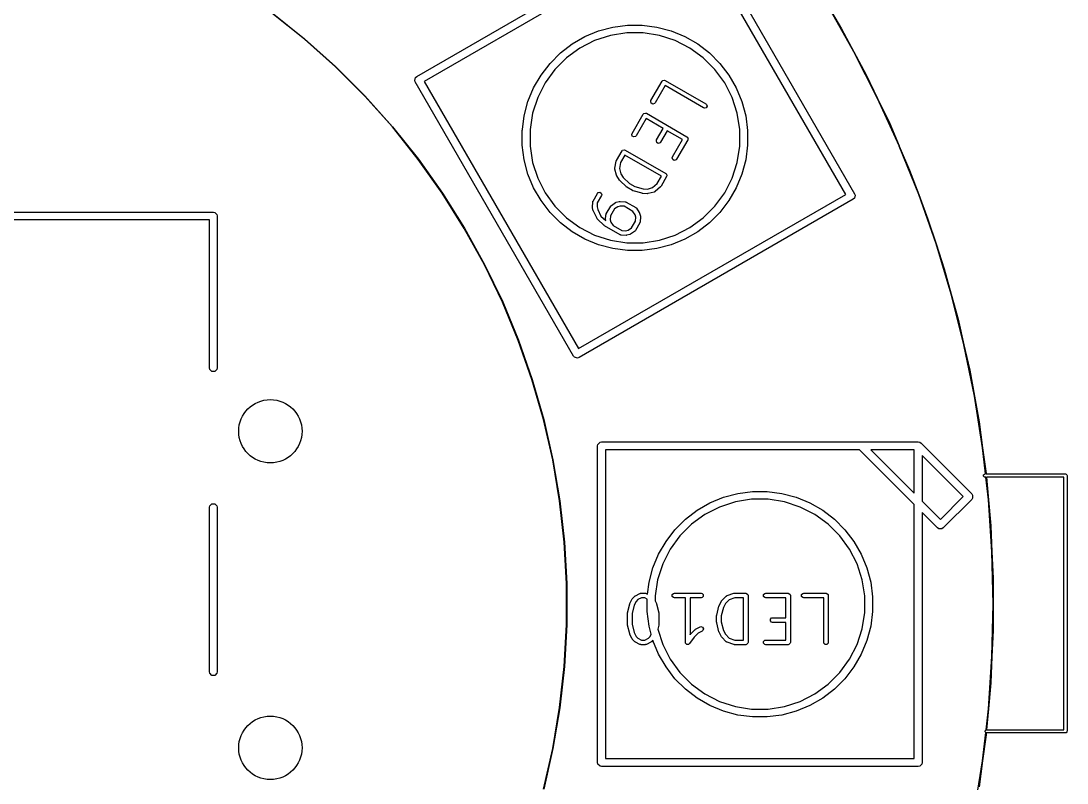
# Model space of a CAD drawing. Header units: inches. Extents: x 4.13 to 6.29, y -4.64 to -3.05.
# Drawn here: x 5.219 to 5.869, y -3.959 to -3.485 of the extents above; entities that cross this region are included whole.
import ezdxf

# ---------------------------------------------------------------- set-up
doc = ezdxf.new("R2010")
doc.units = ezdxf.units.IN
doc.header["$MEASUREMENT"] = 0
doc.layers.add('F.Silkscreen', color=41, linetype='CONTINUOUS', true_color=0xf2eda1)

msp = doc.modelspace()

# ---------------------------------------------------------------- linework, layer by layer
at = {"layer": 'F.Silkscreen', "linetype": 'CONTINUOUS'}
for p, q in [((5.46501, -3.51953), (5.60481, -3.43882)), ((5.60641, -3.44366), (5.46968, -3.52261)), ((5.73175, -3.59283), (5.65281, -3.4561)), ((5.65964, -3.45793), (5.73733, -3.59249)), ((5.37514, -3.48003), (5.39532, -3.49612)), ((5.73685, -3.50416), (5.7208, -3.47587)), ((5.7208, -3.47587), (5.72915, -3.48983)), ((5.3952, -3.49626), (5.37503, -3.48017)), ((5.56965, -3.49472), (5.57814, -3.49121)), ((5.57814, -3.49121), (5.58701, -3.48883)), ((5.59558, -3.49248), (5.58544, -3.49409)), ((5.58701, -3.48883), (5.59612, -3.48763)), ((5.60585, -3.49248), (5.59558, -3.49248)), ((5.59612, -3.48763), (5.60531, -3.48763)), ((5.60531, -3.48763), (5.61442, -3.48883)), ((5.61599, -3.49409), (5.60585, -3.49248)), ((5.61442, -3.48883), (5.62329, -3.49121)), ((5.62329, -3.49121), (5.63178, -3.49472)), ((5.72915, -3.48983), (5.73685, -3.50416)), ((5.41444, -3.51345), (5.3952, -3.49626)), ((5.39532, -3.49612), (5.41457, -3.51332)), ((5.55441, -3.50491), (5.56169, -3.49932)), ((5.56169, -3.49932), (5.56965, -3.49472)), ((5.57567, -3.49726), (5.56652, -3.50192)), ((5.58544, -3.49409), (5.57567, -3.49726)), ((5.62576, -3.49726), (5.61599, -3.49409)), ((5.63491, -3.50192), (5.62576, -3.49726)), ((5.63178, -3.49472), (5.63974, -3.49932)), ((5.63974, -3.49932), (5.64702, -3.50491)), ((5.54791, -3.51141), (5.55441, -3.50491)), ((5.56652, -3.50192), (5.55822, -3.50796)), ((5.64321, -3.50796), (5.63491, -3.50192)), ((5.64702, -3.50491), (5.65352, -3.51141)), ((5.73686, -3.50417), (5.73685, -3.50416)), ((5.73685, -3.50416), (5.73686, -3.50416)), ((5.73686, -3.50416), (5.73686, -3.50417)), ((5.75163, -3.53315), (5.73686, -3.50417)), ((5.73686, -3.50417), (5.74457, -3.51849)), ((5.54232, -3.5187), (5.54791, -3.51141)), ((5.55822, -3.50796), (5.55096, -3.51522)), ((5.65047, -3.51522), (5.64321, -3.50796)), ((5.65352, -3.51141), (5.65911, -3.5187)), ((5.43269, -3.5317), (5.41444, -3.51345)), ((5.41457, -3.51332), (5.43282, -3.53157)), ((5.53772, -3.52665), (5.54232, -3.5187)), ((5.55096, -3.51522), (5.54492, -3.52353)), ((5.65651, -3.52353), (5.65047, -3.51522)), ((5.65911, -3.5187), (5.66371, -3.52665)), ((5.74457, -3.51849), (5.75163, -3.53315)), ((5.46379, -3.52202), (5.46428, -3.52017)), ((5.4641, -3.52294), (5.46379, -3.52202)), ((5.56252, -3.69342), (5.4641, -3.52294)), ((5.46428, -3.52017), (5.46501, -3.51953)), ((5.46968, -3.52261), (5.5656, -3.68875)), ((5.54492, -3.52353), (5.54026, -3.53268)), ((5.6107, -3.53457), (5.61763, -3.52256)), ((5.61941, -3.52525), (5.61319, -3.53601)), ((5.61763, -3.52256), (5.618, -3.52214)), ((5.618, -3.52214), (5.61907, -3.52185)), ((5.61907, -3.52185), (5.6196, -3.52203)), ((5.64338, -3.53909), (5.61941, -3.52525)), ((5.6196, -3.52203), (5.64482, -3.53659)), ((5.66117, -3.53268), (5.65651, -3.52353)), ((5.44988, -3.55094), (5.43269, -3.5317)), ((5.43282, -3.53157), (5.45002, -3.55082)), ((5.53421, -3.53514), (5.53772, -3.52665)), ((5.66371, -3.52665), (5.66722, -3.53514)), ((5.53183, -3.54401), (5.53421, -3.53514)), ((5.54026, -3.53268), (5.53709, -3.54244)), ((5.61052, -3.5351), (5.6107, -3.53457)), ((5.6108, -3.53617), (5.61052, -3.5351)), ((5.61176, -3.53672), (5.6108, -3.53617)), ((5.61282, -3.53643), (5.61176, -3.53672)), ((5.61319, -3.53601), (5.61282, -3.53643)), ((5.64482, -3.53659), (5.64524, -3.53696)), ((5.64553, -3.53803), (5.64498, -3.53898)), ((5.64524, -3.53696), (5.64553, -3.53803)), ((5.66434, -3.54244), (5.66117, -3.53268)), ((5.66722, -3.53514), (5.6696, -3.54401)), ((5.76508, -3.56277), (5.75163, -3.53315)), ((5.75163, -3.53315), (5.75869, -3.54781)), ((5.75163, -3.53315), (5.75163, -3.53315)), ((5.75163, -3.53315), (5.75163, -3.53315)), ((5.75163, -3.53315), (5.75163, -3.53315)), ((5.5307, -3.55258), (5.53183, -3.54401)), ((5.53709, -3.54244), (5.53548, -3.55258)), ((5.59891, -3.55499), (5.60585, -3.54298)), ((5.60585, -3.54298), (5.60622, -3.54255)), ((5.60622, -3.54255), (5.60728, -3.54227)), ((5.60622, -3.54255), (5.60622, -3.54255)), ((5.60728, -3.54227), (5.60781, -3.54245)), ((5.60781, -3.54245), (5.63303, -3.55701)), ((5.64391, -3.53927), (5.64338, -3.53909)), ((5.64498, -3.53898), (5.64391, -3.53927)), ((5.66595, -3.55258), (5.66434, -3.54244)), ((5.6696, -3.54401), (5.6708, -3.55312)), ((5.46597, -3.57111), (5.44988, -3.55094)), ((5.45002, -3.55082), (5.46611, -3.571)), ((5.60762, -3.54566), (5.60141, -3.55643)), ((5.61834, -3.55185), (5.60762, -3.54566)), ((5.75869, -3.54781), (5.76508, -3.56277)), ((5.53063, -3.55312), (5.5307, -3.55258)), ((5.53063, -3.56231), (5.53063, -3.55312)), ((5.53548, -3.55258), (5.53548, -3.56285)), ((5.59873, -3.55552), (5.59891, -3.55499)), ((5.59902, -3.55658), (5.59873, -3.55552)), ((5.59997, -3.55713), (5.59902, -3.55658)), ((5.60104, -3.55685), (5.59997, -3.55713)), ((5.60141, -3.55643), (5.60104, -3.55685)), ((5.6142, -3.55901), (5.61834, -3.55185)), ((5.62083, -3.55329), (5.6167, -3.56045)), ((5.63035, -3.55878), (5.62083, -3.55329)), ((5.63303, -3.55701), (5.63346, -3.55738)), ((5.63346, -3.55738), (5.63374, -3.55844)), ((5.66595, -3.56285), (5.66595, -3.55258)), ((5.6708, -3.55312), (5.6708, -3.56231)), ((5.53183, -3.57142), (5.53063, -3.56231)), ((5.53548, -3.56285), (5.53709, -3.57299)), ((5.61402, -3.55954), (5.6142, -3.55901)), ((5.61431, -3.56061), (5.61402, -3.55954)), ((5.61526, -3.56116), (5.61431, -3.56061)), ((5.61633, -3.56087), (5.61526, -3.56116)), ((5.6167, -3.56045), (5.61633, -3.56087)), ((5.62413, -3.56955), (5.63035, -3.55878)), ((5.63356, -3.55898), (5.62663, -3.57099)), ((5.63374, -3.55844), (5.63356, -3.55898)), ((5.66434, -3.57299), (5.66595, -3.56285)), ((5.6708, -3.56231), (5.6696, -3.57142)), ((5.76508, -3.56277), (5.76508, -3.56278)), ((5.76508, -3.56278), (5.76508, -3.56277)), ((5.76508, -3.56277), (5.76508, -3.56277)), ((5.77719, -3.59297), (5.76508, -3.56278)), ((5.76508, -3.56278), (5.77148, -3.57774)), ((5.4809, -3.59215), (5.46597, -3.57111)), ((5.46611, -3.571), (5.48105, -3.59205)), ((5.58921, -3.5718), (5.59267, -3.56579)), ((5.59445, -3.56848), (5.59182, -3.57304)), ((5.59267, -3.56579), (5.59304, -3.56537)), ((5.59304, -3.56537), (5.59411, -3.56509)), ((5.59411, -3.56509), (5.59464, -3.56527)), ((5.61717, -3.5816), (5.59445, -3.56848)), ((5.59464, -3.56527), (5.61986, -3.57983)), ((5.62395, -3.57008), (5.62413, -3.56955)), ((5.62424, -3.57114), (5.62395, -3.57008)), ((5.62663, -3.57099), (5.62626, -3.57141)), ((5.53421, -3.58029), (5.53183, -3.57142)), ((5.53709, -3.57299), (5.54026, -3.58276)), ((5.58815, -3.57663), (5.58816, -3.5766)), ((5.58816, -3.57686), (5.58815, -3.57663)), ((5.58816, -3.57653), (5.58904, -3.57223)), ((5.58816, -3.5766), (5.58816, -3.57653)), ((5.58816, -3.57709), (5.58816, -3.57686)), ((5.58818, -3.57711), (5.58816, -3.57709)), ((5.58818, -3.57719), (5.58818, -3.57711)), ((5.5892, -3.58098), (5.58818, -3.57719)), ((5.58904, -3.57223), (5.58913, -3.57202)), ((5.58913, -3.57202), (5.58921, -3.5718)), ((5.59182, -3.57304), (5.59105, -3.57677)), ((5.59105, -3.57677), (5.59192, -3.58)), ((5.62519, -3.57169), (5.62424, -3.57114)), ((5.62626, -3.57141), (5.62519, -3.57169)), ((5.66117, -3.58276), (5.66434, -3.57299)), ((5.6696, -3.57142), (5.66722, -3.58029)), ((5.53772, -3.58878), (5.53421, -3.58029)), ((5.54026, -3.58276), (5.54492, -3.59191)), ((5.5893, -3.58118), (5.5892, -3.58098)), ((5.58939, -3.5814), (5.5893, -3.58118)), ((5.5911, -3.58398), (5.58939, -3.5814)), ((5.59121, -3.5841), (5.5911, -3.58398)), ((5.5913, -3.58423), (5.59121, -3.5841)), ((5.59192, -3.58), (5.59341, -3.58226)), ((5.59341, -3.58226), (5.59728, -3.58601)), ((5.61454, -3.58616), (5.61717, -3.5816)), ((5.62039, -3.58179), (5.61692, -3.5878)), ((5.61986, -3.57983), (5.62028, -3.5802)), ((5.62028, -3.5802), (5.62057, -3.58126)), ((5.62057, -3.58126), (5.62039, -3.58179)), ((5.65651, -3.59191), (5.66117, -3.58276)), ((5.66722, -3.58029), (5.66371, -3.58878)), ((5.77148, -3.57774), (5.77719, -3.59297)), ((5.54232, -3.59674), (5.53772, -3.58878)), ((5.59541, -3.5882), (5.5913, -3.58423)), ((5.59556, -3.58829), (5.59541, -3.5882)), ((5.59569, -3.58841), (5.59556, -3.58829)), ((5.59929, -3.59049), (5.59569, -3.58841)), ((5.59728, -3.58601), (5.60058, -3.58791)), ((5.59946, -3.59055), (5.59929, -3.59049)), ((5.59962, -3.59063), (5.59946, -3.59055)), ((5.60511, -3.5922), (5.59962, -3.59063)), ((5.60058, -3.58791), (5.60575, -3.58939)), ((5.60575, -3.58939), (5.60846, -3.58955)), ((5.60846, -3.58955), (5.61169, -3.58868)), ((5.61169, -3.58868), (5.61454, -3.58616)), ((5.61663, -3.58816), (5.61335, -3.59106)), ((5.61677, -3.58797), (5.61663, -3.58816)), ((5.61692, -3.5878), (5.61677, -3.58797)), ((5.66371, -3.58878), (5.65911, -3.59674)), ((5.49463, -3.614), (5.4809, -3.59215)), ((5.48105, -3.59205), (5.49478, -3.61391)), ((5.54791, -3.60403), (5.54232, -3.59674)), ((5.54492, -3.59191), (5.55096, -3.60021)), ((5.5656, -3.68875), (5.73175, -3.59283)), ((5.73642, -3.59591), (5.56594, -3.69433)), ((5.57454, -3.59733), (5.5746, -3.59711)), ((5.5746, -3.59711), (5.57462, -3.59708)), ((5.57462, -3.59708), (5.57465, -3.59702)), ((5.57465, -3.59702), (5.57742, -3.59221)), ((5.57991, -3.59365), (5.57731, -3.59816)), ((5.57742, -3.59221), (5.57779, -3.59179)), ((5.57779, -3.59179), (5.57886, -3.59151)), ((5.57886, -3.59151), (5.57981, -3.59206)), ((5.57981, -3.59206), (5.5801, -3.59312)), ((5.5801, -3.59312), (5.57991, -3.59365)), ((5.60527, -3.59221), (5.60511, -3.5922)), ((5.60542, -3.59225), (5.60527, -3.59221)), ((5.60852, -3.59244), (5.60542, -3.59225)), ((5.60875, -3.59241), (5.60852, -3.59244)), ((5.60898, -3.59239), (5.60875, -3.59241)), ((5.61276, -3.59138), (5.60898, -3.59239)), ((5.61283, -3.59135), (5.61276, -3.59138)), ((5.61286, -3.59135), (5.61283, -3.59135)), ((5.61306, -3.59123), (5.61286, -3.59135)), ((5.61327, -3.59113), (5.61306, -3.59123)), ((5.61328, -3.5911), (5.61327, -3.59113)), ((5.61335, -3.59106), (5.61328, -3.5911)), ((5.65047, -3.60021), (5.65651, -3.59191)), ((5.65911, -3.59674), (5.65352, -3.60403)), ((5.73715, -3.59526), (5.73642, -3.59591)), ((5.73765, -3.59342), (5.73715, -3.59526)), ((5.73733, -3.59249), (5.73765, -3.59342)), ((5.73765, -3.59342), (5.73765, -3.59342)), ((5.7772, -3.59297), (5.77719, -3.59297)), ((5.77719, -3.59297), (5.7772, -3.59297)), ((5.78794, -3.62368), (5.7772, -3.59297)), ((5.7772, -3.59297), (5.78291, -3.6082)), ((5.7772, -3.59297), (5.7772, -3.59297)), ((5.55096, -3.60021), (5.55822, -3.60747)), ((5.57427, -3.60075), (5.57446, -3.59765)), ((5.5743, -3.60097), (5.57427, -3.60075)), ((5.57432, -3.6012), (5.5743, -3.60097)), ((5.57482, -3.6031), (5.57432, -3.6012)), ((5.57446, -3.59765), (5.57447, -3.59758)), ((5.57447, -3.59755), (5.57454, -3.59733)), ((5.57447, -3.59758), (5.57447, -3.59755)), ((5.57489, -3.60323), (5.57482, -3.6031)), ((5.57492, -3.60336), (5.57489, -3.60323)), ((5.57714, -3.60785), (5.57492, -3.60336)), ((5.57731, -3.59816), (5.57716, -3.60068)), ((5.57716, -3.60068), (5.57757, -3.60222)), ((5.57757, -3.60222), (5.57961, -3.60635)), ((5.58287, -3.60497), (5.58564, -3.60016)), ((5.58796, -3.6019), (5.58553, -3.60611)), ((5.58564, -3.60016), (5.58569, -3.60011)), ((5.58569, -3.60007), (5.58586, -3.59991)), ((5.58569, -3.60011), (5.58569, -3.60007)), ((5.58586, -3.59991), (5.58601, -3.59974)), ((5.58601, -3.59974), (5.58604, -3.59973)), ((5.58604, -3.59973), (5.58609, -3.59968)), ((5.58609, -3.59968), (5.58868, -3.59797)), ((5.59007, -3.6005), (5.58796, -3.6019)), ((5.58868, -3.59797), (5.5889, -3.59788)), ((5.5889, -3.59788), (5.5891, -3.59778)), ((5.5891, -3.59778), (5.591, -3.59727)), ((5.59152, -3.60012), (5.59007, -3.6005)), ((5.591, -3.59727), (5.59123, -3.59726)), ((5.59123, -3.59726), (5.59146, -3.59723)), ((5.59146, -3.59723), (5.59455, -3.59741)), ((5.59404, -3.60027), (5.59152, -3.60012)), ((5.59945, -3.6034), (5.59404, -3.60027)), ((5.59455, -3.59741), (5.59462, -3.59743)), ((5.59462, -3.59743), (5.59465, -3.59742)), ((5.59465, -3.59742), (5.59487, -3.5975)), ((5.59487, -3.5975), (5.59509, -3.59756)), ((5.59509, -3.59756), (5.59512, -3.59758)), ((5.59512, -3.59758), (5.59518, -3.5976)), ((5.59518, -3.5976), (5.60119, -3.60107)), ((5.60085, -3.6055), (5.59945, -3.6034)), ((5.60119, -3.60107), (5.60124, -3.60112)), ((5.60124, -3.60112), (5.60128, -3.60113)), ((5.60128, -3.60113), (5.60144, -3.60129)), ((5.60144, -3.60129), (5.60161, -3.60144)), ((5.60161, -3.60144), (5.60162, -3.60147)), ((5.60162, -3.60147), (5.60167, -3.60152)), ((5.60167, -3.60152), (5.60338, -3.60411)), ((5.64321, -3.60747), (5.65047, -3.60021)), ((5.17717, -3.60394), (5.33858, -3.60394)), ((5.33622, -3.60866), (5.17717, -3.60866)), ((5.33622, -3.70079), (5.33622, -3.60866)), ((5.33858, -3.60394), (5.33949, -3.60412)), ((5.33949, -3.60412), (5.34077, -3.6054)), ((5.34077, -3.6054), (5.34094, -3.6063)), ((5.34094, -3.6063), (5.34094, -3.70079)), ((5.55441, -3.61052), (5.54791, -3.60403)), ((5.55822, -3.60747), (5.56652, -3.61351)), ((5.57729, -3.60804), (5.57714, -3.60785)), ((5.57743, -3.60824), (5.57729, -3.60804)), ((5.58154, -3.61222), (5.57743, -3.60824)), ((5.57961, -3.60635), (5.58255, -3.60918)), ((5.58249, -3.60869), (5.58268, -3.6056)), ((5.58252, -3.60892), (5.58249, -3.60869)), ((5.58254, -3.60915), (5.58252, -3.60892)), ((5.58255, -3.60918), (5.58254, -3.60915)), ((5.58268, -3.6056), (5.5827, -3.60553)), ((5.58269, -3.6055), (5.58276, -3.60528)), ((5.5827, -3.60553), (5.58269, -3.6055)), ((5.58276, -3.60528), (5.58282, -3.60506)), ((5.58282, -3.60506), (5.58284, -3.60503)), ((5.58284, -3.60503), (5.58287, -3.60497)), ((5.58553, -3.60611), (5.58538, -3.60863)), ((5.58538, -3.60863), (5.58577, -3.61008)), ((5.58577, -3.61008), (5.58716, -3.61218)), ((5.59865, -3.61368), (5.60108, -3.60947)), ((5.60123, -3.60695), (5.60085, -3.6055)), ((5.60108, -3.60947), (5.60123, -3.60695)), ((5.60338, -3.60411), (5.60347, -3.60433)), ((5.60347, -3.60433), (5.60357, -3.60453)), ((5.60357, -3.60453), (5.60408, -3.60643)), ((5.60393, -3.61008), (5.60385, -3.6103)), ((5.60394, -3.60998), (5.60392, -3.61005)), ((5.60392, -3.61005), (5.60393, -3.61008)), ((5.60412, -3.60689), (5.60394, -3.60998)), ((5.60408, -3.60643), (5.60409, -3.60666)), ((5.60409, -3.60666), (5.60412, -3.60689)), ((5.63491, -3.61351), (5.64321, -3.60747)), ((5.65352, -3.60403), (5.64702, -3.61052)), ((5.78291, -3.6082), (5.78794, -3.62368)), ((5.50711, -3.63658), (5.49463, -3.614)), ((5.49478, -3.61391), (5.50727, -3.6365)), ((5.56169, -3.61611), (5.55441, -3.61052)), ((5.56965, -3.62071), (5.56169, -3.61611)), ((5.56652, -3.61351), (5.57567, -3.61817)), ((5.58169, -3.61231), (5.58154, -3.61222)), ((5.58182, -3.61243), (5.58169, -3.61231)), ((5.59143, -3.61798), (5.58182, -3.61243)), ((5.58716, -3.61218), (5.59257, -3.61531)), ((5.59257, -3.61531), (5.5951, -3.61546)), ((5.5951, -3.61546), (5.59654, -3.61508)), ((5.59654, -3.61508), (5.59865, -3.61368)), ((5.60052, -3.6159), (5.59793, -3.61761)), ((5.60057, -3.61585), (5.60052, -3.6159)), ((5.6006, -3.61584), (5.60057, -3.61585)), ((5.60075, -3.61567), (5.6006, -3.61584)), ((5.60092, -3.6155), (5.60075, -3.61567)), ((5.60093, -3.61547), (5.60092, -3.6155)), ((5.60097, -3.61542), (5.60093, -3.61547)), ((5.60375, -3.61061), (5.60097, -3.61542)), ((5.60377, -3.61055), (5.60375, -3.61061)), ((5.60379, -3.61052), (5.60377, -3.61055)), ((5.60385, -3.6103), (5.60379, -3.61052)), ((5.62576, -3.61817), (5.63491, -3.61351)), ((5.63974, -3.61611), (5.63178, -3.62071)), ((5.64702, -3.61052), (5.63974, -3.61611)), ((5.57814, -3.62422), (5.56965, -3.62071)), ((5.57567, -3.61817), (5.58544, -3.62134)), ((5.58544, -3.62134), (5.59558, -3.62295)), ((5.5915, -3.618), (5.59143, -3.61798)), ((5.59152, -3.61802), (5.5915, -3.618)), ((5.59174, -3.61808), (5.59152, -3.61802)), ((5.59196, -3.61816), (5.59174, -3.61808)), ((5.59199, -3.61815), (5.59196, -3.61816)), ((5.59206, -3.61817), (5.59199, -3.61815)), ((5.59516, -3.61835), (5.59206, -3.61817)), ((5.59539, -3.61832), (5.59516, -3.61835)), ((5.59562, -3.61831), (5.59539, -3.61832)), ((5.59558, -3.62295), (5.60585, -3.62295)), ((5.59751, -3.6178), (5.59562, -3.61831)), ((5.59772, -3.6177), (5.59751, -3.6178)), ((5.59793, -3.61761), (5.59772, -3.6177)), ((5.60585, -3.62295), (5.61599, -3.62134)), ((5.61599, -3.62134), (5.62576, -3.61817)), ((5.63178, -3.62071), (5.62329, -3.62422)), ((5.58701, -3.6266), (5.57814, -3.62422)), ((5.59612, -3.6278), (5.58701, -3.6266)), ((5.60531, -3.6278), (5.59612, -3.6278)), ((5.61442, -3.6266), (5.60531, -3.6278)), ((5.62329, -3.62422), (5.61442, -3.6266)), ((5.7973, -3.65484), (5.78794, -3.62368)), ((5.78794, -3.62368), (5.79297, -3.63915)), ((5.78794, -3.62368), (5.78794, -3.62368)), ((5.78794, -3.62368), (5.78794, -3.62368)), ((5.78794, -3.62368), (5.78794, -3.62368)), ((5.51831, -3.65983), (5.50711, -3.63658)), ((5.50727, -3.6365), (5.51847, -3.65976)), ((5.79297, -3.63915), (5.7973, -3.65484)), ((5.80525, -3.68639), (5.7973, -3.65484)), ((5.7973, -3.65484), (5.80163, -3.67053)), ((5.7973, -3.65484), (5.7973, -3.65484)), ((5.7973, -3.65484), (5.7973, -3.65484)), ((5.7973, -3.65484), (5.7973, -3.65484)), ((5.52818, -3.68367), (5.51831, -3.65983)), ((5.51847, -3.65976), (5.52835, -3.68361)), ((5.80163, -3.67053), (5.80525, -3.68639)), ((5.5367, -3.70803), (5.52818, -3.68367)), ((5.52835, -3.68361), (5.53687, -3.70797)), ((5.81177, -3.71826), (5.80525, -3.68639)), ((5.80525, -3.68639), (5.80887, -3.70225)), ((5.80525, -3.68639), (5.80525, -3.68639)), ((5.80525, -3.68639), (5.80525, -3.68639)), ((5.80525, -3.68639), (5.80525, -3.68639)), ((5.56317, -3.69415), (5.56252, -3.69342)), ((5.56502, -3.69465), (5.56317, -3.69415)), ((5.56594, -3.69433), (5.56502, -3.69465)), ((5.3364, -3.70169), (5.33622, -3.70079)), ((5.34094, -3.70079), (5.34077, -3.70169)), ((5.33768, -3.70297), (5.3364, -3.70169)), ((5.33949, -3.70297), (5.33768, -3.70297)), ((5.34077, -3.70169), (5.33949, -3.70297)), ((5.80887, -3.70225), (5.81177, -3.71826)), ((5.54384, -3.73282), (5.5367, -3.70803)), ((5.53687, -3.70797), (5.54402, -3.73277)), ((5.81177, -3.71826), (5.81177, -3.71827)), ((5.81177, -3.71827), (5.81177, -3.71826)), ((5.81177, -3.71826), (5.81177, -3.71826)), ((5.81686, -3.75039), (5.81177, -3.71827)), ((5.81177, -3.71827), (5.81468, -3.73427)), ((5.54959, -3.75797), (5.54384, -3.73282)), ((5.54402, -3.73277), (5.54976, -3.75794)), ((5.81468, -3.73427), (5.81686, -3.75039)), ((5.5775, -3.74929), (5.57769, -3.74833)), ((5.5775, -3.94614), (5.5775, -3.74929)), ((5.57769, -3.74833), (5.57904, -3.74698)), ((5.57904, -3.74698), (5.58, -3.74679)), ((5.58, -3.74679), (5.74142, -3.74679)), ((5.5825, -3.75179), (5.5825, -3.94364)), ((5.74038, -3.75179), (5.5825, -3.75179)), ((5.77435, -3.78576), (5.74038, -3.75179)), ((5.74142, -3.74679), (5.77685, -3.74679)), ((5.74745, -3.75179), (5.77435, -3.77869)), ((5.77435, -3.75179), (5.74745, -3.75179)), ((5.77435, -3.77869), (5.77435, -3.75179)), ((5.77685, -3.74679), (5.77781, -3.74698)), ((5.77781, -3.74698), (5.77862, -3.74752)), ((5.77862, -3.74752), (5.81011, -3.77902)), ((5.81686, -3.7504), (5.81686, -3.75039)), ((5.81686, -3.75039), (5.81686, -3.7504)), ((5.8187, -3.76673), (5.81686, -3.7504)), ((5.81686, -3.7504), (5.81905, -3.76652)), ((5.81686, -3.7504), (5.81686, -3.7504)), ((5.55391, -3.78341), (5.54959, -3.75797)), ((5.54976, -3.75794), (5.55409, -3.78339)), ((5.80481, -3.78079), (5.77935, -3.75533)), ((5.77935, -3.75533), (5.77935, -3.78369)), ((5.81752, -3.76734), (5.81805, -3.76681)), ((5.81752, -3.76809), (5.81752, -3.76734)), ((5.81805, -3.76863), (5.81752, -3.76809)), ((5.81805, -3.76681), (5.81843, -3.76673)), ((5.81843, -3.7687), (5.81805, -3.76863)), ((5.81843, -3.76673), (5.8187, -3.76673)), ((5.81893, -3.7687), (5.81843, -3.7687)), ((5.82051, -3.78272), (5.81893, -3.7687)), ((5.81905, -3.76652), (5.81907, -3.76673)), ((5.81907, -3.76673), (5.86843, -3.76673)), ((5.86744, -3.7687), (5.81924, -3.7687)), ((5.81924, -3.7687), (5.82051, -3.78272)), ((5.86744, -3.92573), (5.86744, -3.7687)), ((5.86843, -3.76673), (5.8688, -3.76681)), ((5.8688, -3.76681), (5.86933, -3.76734)), ((5.86933, -3.76734), (5.86941, -3.76772)), ((5.86941, -3.76772), (5.86941, -3.92672)), ((5.65585, -3.78121), (5.66472, -3.77883)), ((5.66472, -3.77883), (5.67383, -3.77763)), ((5.67383, -3.77763), (5.68302, -3.77763)), ((5.68302, -3.77763), (5.69213, -3.77883)), ((5.69213, -3.77883), (5.701, -3.78121)), ((5.81011, -3.77902), (5.81066, -3.77983)), ((5.3364, -3.7865), (5.33768, -3.78522)), ((5.33768, -3.78522), (5.33949, -3.78522)), ((5.33949, -3.78522), (5.34077, -3.7865)), ((5.5568, -3.80905), (5.55391, -3.78341)), ((5.55409, -3.78339), (5.55698, -3.80904)), ((5.6394, -3.78932), (5.64736, -3.78472)), ((5.64736, -3.78472), (5.65585, -3.78121)), ((5.66315, -3.78409), (5.65338, -3.78726)), ((5.67329, -3.78248), (5.66315, -3.78409)), ((5.68356, -3.78248), (5.67329, -3.78248)), ((5.6937, -3.78409), (5.68356, -3.78248)), ((5.70347, -3.78726), (5.6937, -3.78409)), ((5.701, -3.78121), (5.70949, -3.78472)), ((5.70949, -3.78472), (5.71745, -3.78932)), ((5.77435, -3.94364), (5.77435, -3.78576)), ((5.77935, -3.78369), (5.79063, -3.79497)), ((5.79063, -3.79497), (5.80481, -3.78079)), ((5.81011, -3.78256), (5.7924, -3.80027)), ((5.81066, -3.78174), (5.81011, -3.78256)), ((5.81066, -3.77983), (5.81066, -3.78174)), ((5.82051, -3.78273), (5.82051, -3.78272)), ((5.82051, -3.78272), (5.82051, -3.78273)), ((5.82269, -3.81519), (5.82051, -3.78273)), ((5.82051, -3.78273), (5.82197, -3.79893)), ((5.82051, -3.78273), (5.82051, -3.78273)), ((5.33622, -3.7874), (5.3364, -3.7865)), ((5.33622, -3.88976), (5.33622, -3.7874)), ((5.34077, -3.7865), (5.34094, -3.7874)), ((5.34094, -3.7874), (5.34094, -3.88976)), ((5.63212, -3.79491), (5.6394, -3.78932)), ((5.64423, -3.79192), (5.63593, -3.79796)), ((5.65338, -3.78726), (5.64423, -3.79192)), ((5.71262, -3.79192), (5.70347, -3.78726)), ((5.72092, -3.79796), (5.71262, -3.79192)), ((5.71745, -3.78932), (5.72473, -3.79491)), ((5.78886, -3.80027), (5.77935, -3.79076)), ((5.77935, -3.79076), (5.77935, -3.94614)), ((5.62562, -3.80141), (5.63212, -3.79491)), ((5.63593, -3.79796), (5.62867, -3.80522)), ((5.72818, -3.80522), (5.72092, -3.79796)), ((5.72473, -3.79491), (5.73123, -3.80141)), ((5.62003, -3.8087), (5.62562, -3.80141)), ((5.62867, -3.80522), (5.62263, -3.81353)), ((5.73422, -3.81353), (5.72818, -3.80522)), ((5.73123, -3.80141), (5.73682, -3.8087)), ((5.78967, -3.80081), (5.78886, -3.80027)), ((5.79159, -3.80081), (5.78967, -3.80081)), ((5.7924, -3.80027), (5.79159, -3.80081)), ((5.79159, -3.80081), (5.79159, -3.80081)), ((5.79159, -3.80081), (5.79159, -3.80081)), ((5.82197, -3.79893), (5.82269, -3.81519)), ((5.55824, -3.83482), (5.5568, -3.80905)), ((5.55698, -3.80904), (5.55843, -3.83481)), ((5.61543, -3.81665), (5.62003, -3.8087)), ((5.73682, -3.8087), (5.74142, -3.81665)), ((5.61192, -3.82514), (5.61543, -3.81665)), ((5.62263, -3.81353), (5.61797, -3.82268)), ((5.73888, -3.82268), (5.73422, -3.81353)), ((5.74142, -3.81665), (5.74493, -3.82514)), ((5.8227, -3.81519), (5.82269, -3.81519)), ((5.82269, -3.81519), (5.8227, -3.81519)), ((5.82343, -3.84771), (5.8227, -3.81519)), ((5.8227, -3.81519), (5.82343, -3.83144)), ((5.8227, -3.81519), (5.8227, -3.81519)), ((5.61797, -3.82268), (5.6148, -3.83244)), ((5.74205, -3.83244), (5.73888, -3.82268)), ((5.60954, -3.83401), (5.61192, -3.82514)), ((5.74493, -3.82514), (5.74731, -3.83401)), ((5.55824, -3.86062), (5.55824, -3.83482)), ((5.55843, -3.83481), (5.55843, -3.86062)), ((5.60857, -3.84137), (5.60954, -3.83401)), ((5.6148, -3.83244), (5.61319, -3.84258)), ((5.74366, -3.84258), (5.74205, -3.83244)), ((5.74731, -3.83401), (5.74851, -3.84312)), ((5.82343, -3.83144), (5.82343, -3.84771)), ((5.59898, -3.84443), (5.59912, -3.84424)), ((5.59912, -3.84424), (5.59925, -3.84405)), ((5.59925, -3.84405), (5.60063, -3.84266)), ((5.60063, -3.84266), (5.60083, -3.84254)), ((5.60083, -3.84254), (5.60101, -3.84239)), ((5.60101, -3.84239), (5.60378, -3.84101)), ((5.60476, -3.84374), (5.6025, -3.84487)), ((5.60378, -3.84101), (5.60385, -3.84099)), ((5.60385, -3.84099), (5.60387, -3.84097)), ((5.60387, -3.84097), (5.6041, -3.84092)), ((5.6041, -3.84092), (5.60432, -3.84086)), ((5.60432, -3.84086), (5.60435, -3.84087)), ((5.60435, -3.84087), (5.60443, -3.84086)), ((5.60443, -3.84086), (5.6072, -3.84086)), ((5.60686, -3.84374), (5.60476, -3.84374)), ((5.60834, -3.84448), (5.60686, -3.84374)), ((5.6072, -3.84086), (5.60727, -3.84087)), ((5.60727, -3.84087), (5.6073, -3.84086)), ((5.6073, -3.84086), (5.60752, -3.84092)), ((5.60752, -3.84092), (5.60775, -3.84097)), ((5.60775, -3.84097), (5.60777, -3.84099)), ((5.60777, -3.84099), (5.60784, -3.84101)), ((5.60784, -3.84101), (5.60857, -3.84137)), ((5.61319, -3.84258), (5.61319, -3.84551)), ((5.62389, -3.84175), (5.62467, -3.84097)), ((5.62389, -3.84285), (5.62389, -3.84175)), ((5.62467, -3.84363), (5.62389, -3.84285)), ((5.62467, -3.84097), (5.62523, -3.84086)), ((5.62523, -3.84374), (5.62467, -3.84363)), ((5.62523, -3.84086), (5.64187, -3.84086)), ((5.63211, -3.84374), (5.62523, -3.84374)), ((5.63211, -3.87142), (5.63211, -3.84374)), ((5.64187, -3.84374), (5.63499, -3.84374)), ((5.63499, -3.84374), (5.63499, -3.86666)), ((5.64187, -3.84086), (5.64242, -3.84097)), ((5.64242, -3.84363), (5.64187, -3.84374)), ((5.64242, -3.84097), (5.6432, -3.84175)), ((5.6432, -3.84285), (5.64242, -3.84363)), ((5.6432, -3.84175), (5.6432, -3.84285)), ((5.65471, -3.84544), (5.65749, -3.84266)), ((5.65749, -3.84266), (5.65755, -3.84262)), ((5.65755, -3.84262), (5.65756, -3.84259)), ((5.65756, -3.84259), (5.65776, -3.84248)), ((5.65776, -3.84248), (5.65795, -3.84235)), ((5.65795, -3.84235), (5.65799, -3.84235)), ((5.65799, -3.84235), (5.65805, -3.84232)), ((5.65805, -3.84232), (5.66221, -3.84093)), ((5.6629, -3.84374), (5.65928, -3.84494)), ((5.66221, -3.84093), (5.66244, -3.8409)), ((5.66244, -3.8409), (5.66267, -3.84086)), ((5.66267, -3.84086), (5.6696, -3.84086)), ((5.66816, -3.84374), (5.6629, -3.84374)), ((5.66816, -3.86998), (5.66816, -3.84374)), ((5.6696, -3.84086), (5.67015, -3.84097)), ((5.67015, -3.84097), (5.67093, -3.84175)), ((5.67093, -3.84175), (5.67104, -3.8423)), ((5.67104, -3.8423), (5.67104, -3.87142)), ((5.68075, -3.84175), (5.68153, -3.84097)), ((5.68075, -3.84285), (5.68075, -3.84175)), ((5.68153, -3.84363), (5.68075, -3.84285)), ((5.68153, -3.84097), (5.68208, -3.84086)), ((5.68208, -3.84374), (5.68153, -3.84363)), ((5.68208, -3.84086), (5.69595, -3.84086)), ((5.69451, -3.84374), (5.68208, -3.84374)), ((5.69451, -3.85611), (5.69451, -3.84374)), ((5.69595, -3.84086), (5.6965, -3.84097)), ((5.6965, -3.84097), (5.69728, -3.84175)), ((5.69728, -3.84175), (5.69739, -3.8423)), ((5.69739, -3.8423), (5.69739, -3.87142)), ((5.70432, -3.84175), (5.7051, -3.84097)), ((5.70432, -3.84285), (5.70432, -3.84175)), ((5.7051, -3.84363), (5.70432, -3.84285)), ((5.7051, -3.84097), (5.70565, -3.84086)), ((5.70565, -3.84374), (5.7051, -3.84363)), ((5.70565, -3.84086), (5.71952, -3.84086)), ((5.71808, -3.84374), (5.70565, -3.84374)), ((5.71808, -3.87142), (5.71808, -3.84374)), ((5.71952, -3.84086), (5.72007, -3.84097)), ((5.72007, -3.84097), (5.72085, -3.84175)), ((5.72085, -3.84175), (5.72096, -3.8423)), ((5.72096, -3.8423), (5.72096, -3.87142)), ((5.74366, -3.85285), (5.74366, -3.84258)), ((5.74851, -3.84312), (5.74851, -3.85231)), ((5.59609, -3.85304), (5.59748, -3.84749)), ((5.59748, -3.84749), (5.59755, -3.84735)), ((5.59755, -3.84735), (5.59759, -3.8472)), ((5.59759, -3.8472), (5.59898, -3.84443)), ((5.60024, -3.84835), (5.59893, -3.85357)), ((5.60145, -3.84592), (5.60024, -3.84835)), ((5.6025, -3.84487), (5.60145, -3.84592)), ((5.60834, -3.85231), (5.60834, -3.84448)), ((5.61319, -3.84551), (5.61403, -3.8472)), ((5.61403, -3.8472), (5.61407, -3.84735)), ((5.61407, -3.84735), (5.61414, -3.84749)), ((5.61414, -3.84749), (5.61553, -3.85304)), ((5.65156, -3.85443), (5.65295, -3.84888)), ((5.65295, -3.84888), (5.65302, -3.84874)), ((5.65302, -3.84874), (5.65306, -3.84859)), ((5.65306, -3.84859), (5.65444, -3.84581)), ((5.6557, -3.84973), (5.6544, -3.85495)), ((5.65444, -3.84581), (5.65459, -3.84563)), ((5.65459, -3.84563), (5.65471, -3.84544)), ((5.65692, -3.84731), (5.6557, -3.84973)), ((5.65928, -3.84494), (5.65692, -3.84731)), ((5.8227, -3.88024), (5.82343, -3.84772)), ((5.82343, -3.84772), (5.82343, -3.84771)), ((5.82343, -3.84771), (5.82343, -3.84772)), ((5.82343, -3.84772), (5.82343, -3.86399)), ((5.82343, -3.84772), (5.82343, -3.84772)), ((5.82343, -3.84772), (5.82343, -3.84772)), ((5.59605, -3.85339), (5.59609, -3.85322)), ((5.59605, -3.86032), (5.59605, -3.85339)), ((5.59609, -3.85322), (5.59609, -3.85304)), ((5.59893, -3.85357), (5.59893, -3.86015)), ((5.60954, -3.86142), (5.60834, -3.85231)), ((5.61553, -3.85304), (5.61554, -3.85322)), ((5.61554, -3.85322), (5.61557, -3.85339)), ((5.61557, -3.85339), (5.61557, -3.86032)), ((5.65152, -3.85478), (5.65155, -3.8546)), ((5.65152, -3.85894), (5.65152, -3.85478)), ((5.65155, -3.8546), (5.65156, -3.85443)), ((5.6544, -3.85495), (5.6544, -3.85876)), ((5.68491, -3.857), (5.68569, -3.85622)), ((5.68491, -3.8581), (5.68491, -3.857)), ((5.68569, -3.85622), (5.68624, -3.85611)), ((5.68624, -3.85611), (5.69451, -3.85611)), ((5.74205, -3.86299), (5.74366, -3.85285)), ((5.74851, -3.85231), (5.74731, -3.86142)), ((5.5568, -3.88638), (5.55824, -3.86062)), ((5.55843, -3.86062), (5.55698, -3.88639)), ((5.59609, -3.8605), (5.59605, -3.86032)), ((5.59609, -3.86067), (5.59609, -3.8605)), ((5.59748, -3.86622), (5.59609, -3.86067)), ((5.59893, -3.86015), (5.60024, -3.86537)), ((5.61087, -3.86639), (5.60954, -3.86142)), ((5.61553, -3.86067), (5.61488, -3.86326)), ((5.61488, -3.86326), (5.61797, -3.87276)), ((5.61554, -3.8605), (5.61553, -3.86067)), ((5.61557, -3.86032), (5.61554, -3.8605)), ((5.6353, -3.86624), (5.63807, -3.86346)), ((5.63807, -3.86346), (5.63827, -3.86334)), ((5.63827, -3.86334), (5.63845, -3.86319)), ((5.63845, -3.86319), (5.64122, -3.86181)), ((5.64122, -3.86181), (5.64176, -3.86166)), ((5.64176, -3.86166), (5.64281, -3.86201)), ((5.64281, -3.86201), (5.6433, -3.86299)), ((5.6433, -3.86299), (5.64295, -3.86404)), ((5.65155, -3.85911), (5.65152, -3.85894)), ((5.65156, -3.85929), (5.65155, -3.85911)), ((5.65295, -3.86483), (5.65156, -3.85929)), ((5.6544, -3.85876), (5.6557, -3.86398)), ((5.68569, -3.85888), (5.68491, -3.8581)), ((5.68624, -3.85899), (5.68569, -3.85888)), ((5.69451, -3.85899), (5.68624, -3.85899)), ((5.69451, -3.86998), (5.69451, -3.85899)), ((5.73888, -3.87276), (5.74205, -3.86299)), ((5.74731, -3.86142), (5.74493, -3.87029)), ((5.59755, -3.86636), (5.59748, -3.86622)), ((5.59759, -3.86651), (5.59755, -3.86636)), ((5.59898, -3.86929), (5.59759, -3.86651)), ((5.59912, -3.86947), (5.59898, -3.86929)), ((5.59925, -3.86966), (5.59912, -3.86947)), ((5.60063, -3.87105), (5.59925, -3.86966)), ((5.60024, -3.86537), (5.60145, -3.86779)), ((5.60145, -3.86779), (5.6025, -3.86885)), ((5.6025, -3.86885), (5.60476, -3.86998)), ((5.60476, -3.86998), (5.60686, -3.86998)), ((5.60686, -3.86998), (5.60912, -3.86885)), ((5.60912, -3.86885), (5.61017, -3.86779)), ((5.61017, -3.86779), (5.61087, -3.86639)), ((5.61188, -3.87016), (5.61099, -3.87105)), ((5.61192, -3.87029), (5.61188, -3.87016)), ((5.61543, -3.87878), (5.61192, -3.87029)), ((5.63744, -3.86817), (5.63474, -3.87221)), ((5.63499, -3.86666), (5.63512, -3.86646)), ((5.63512, -3.86646), (5.63522, -3.86636)), ((5.63522, -3.86636), (5.6353, -3.86624)), ((5.63994, -3.86567), (5.63744, -3.86817)), ((5.64251, -3.86438), (5.63994, -3.86567)), ((5.64295, -3.86404), (5.64251, -3.86438)), ((5.65302, -3.86497), (5.65295, -3.86483)), ((5.65306, -3.86513), (5.65302, -3.86497)), ((5.65444, -3.8679), (5.65306, -3.86513)), ((5.65459, -3.86808), (5.65444, -3.8679)), ((5.65471, -3.86827), (5.65459, -3.86808)), ((5.65749, -3.87105), (5.65471, -3.86827)), ((5.6557, -3.86398), (5.65692, -3.8664)), ((5.65692, -3.8664), (5.65928, -3.86877)), ((5.65928, -3.86877), (5.6629, -3.86998)), ((5.6629, -3.86998), (5.66816, -3.86998)), ((5.68075, -3.87087), (5.68153, -3.87009)), ((5.68153, -3.87009), (5.68208, -3.86998)), ((5.68208, -3.86998), (5.69451, -3.86998)), ((5.74493, -3.87029), (5.74142, -3.87878)), ((5.82343, -3.86399), (5.8227, -3.88024)), ((5.60083, -3.87118), (5.60063, -3.87105)), ((5.60101, -3.87132), (5.60083, -3.87118)), ((5.60378, -3.8727), (5.60101, -3.87132)), ((5.60385, -3.87272), (5.60378, -3.8727)), ((5.60387, -3.87275), (5.60385, -3.87272)), ((5.6041, -3.87279), (5.60387, -3.87275)), ((5.60432, -3.87285), (5.6041, -3.87279)), ((5.60435, -3.87284), (5.60432, -3.87285)), ((5.60443, -3.87286), (5.60435, -3.87284)), ((5.6072, -3.87286), (5.60443, -3.87286)), ((5.60727, -3.87284), (5.6072, -3.87286)), ((5.6073, -3.87285), (5.60727, -3.87284)), ((5.60752, -3.87279), (5.6073, -3.87285)), ((5.60775, -3.87275), (5.60752, -3.87279)), ((5.60777, -3.87272), (5.60775, -3.87275)), ((5.60784, -3.8727), (5.60777, -3.87272)), ((5.61062, -3.87132), (5.60784, -3.8727)), ((5.6108, -3.87118), (5.61062, -3.87132)), ((5.61099, -3.87105), (5.6108, -3.87118)), ((5.61797, -3.87276), (5.62263, -3.88191)), ((5.63221, -3.87197), (5.63211, -3.87142)), ((5.63232, -3.87207), (5.63221, -3.87197)), ((5.63235, -3.87222), (5.63232, -3.87207)), ((5.6327, -3.87245), (5.63235, -3.87222)), ((5.63299, -3.87275), (5.6327, -3.87245)), ((5.63314, -3.87275), (5.63299, -3.87275)), ((5.63327, -3.87283), (5.63314, -3.87275)), ((5.63368, -3.87275), (5.63327, -3.87283)), ((5.6341, -3.87275), (5.63368, -3.87275)), ((5.6342, -3.87264), (5.6341, -3.87275)), ((5.63435, -3.87261), (5.6342, -3.87264)), ((5.63474, -3.87221), (5.63435, -3.87261)), ((5.65755, -3.87109), (5.65749, -3.87105)), ((5.65756, -3.87112), (5.65755, -3.87109)), ((5.65776, -3.87123), (5.65756, -3.87112)), ((5.65795, -3.87136), (5.65776, -3.87123)), ((5.65799, -3.87136), (5.65795, -3.87136)), ((5.65805, -3.8714), (5.65799, -3.87136)), ((5.66221, -3.87278), (5.65805, -3.8714)), ((5.66244, -3.87281), (5.66221, -3.87278)), ((5.66267, -3.87286), (5.66244, -3.87281)), ((5.6696, -3.87286), (5.66267, -3.87286)), ((5.67015, -3.87275), (5.6696, -3.87286)), ((5.67093, -3.87197), (5.67015, -3.87275)), ((5.67104, -3.87142), (5.67093, -3.87197)), ((5.68075, -3.87197), (5.68075, -3.87087)), ((5.68153, -3.87275), (5.68075, -3.87197)), ((5.68208, -3.87286), (5.68153, -3.87275)), ((5.69595, -3.87286), (5.68208, -3.87286)), ((5.6965, -3.87275), (5.69595, -3.87286)), ((5.69728, -3.87197), (5.6965, -3.87275)), ((5.69739, -3.87142), (5.69728, -3.87197)), ((5.71819, -3.87197), (5.71808, -3.87142)), ((5.71897, -3.87275), (5.71819, -3.87197)), ((5.72007, -3.87275), (5.71897, -3.87275)), ((5.72085, -3.87197), (5.72007, -3.87275)), ((5.72096, -3.87142), (5.72085, -3.87197)), ((5.73422, -3.88191), (5.73888, -3.87276)), ((5.62003, -3.88674), (5.61543, -3.87878)), ((5.62263, -3.88191), (5.62867, -3.89021)), ((5.72818, -3.89021), (5.73422, -3.88191)), ((5.74142, -3.87878), (5.73682, -3.88674)), ((5.82051, -3.9127), (5.82269, -3.88025)), ((5.82269, -3.88025), (5.82197, -3.8965)), ((5.8227, -3.88024), (5.82269, -3.88025)), ((5.82269, -3.88025), (5.8227, -3.88024)), ((5.8227, -3.88024), (5.8227, -3.88024)), ((5.3364, -3.89067), (5.33622, -3.88976)), ((5.34094, -3.88976), (5.34077, -3.89067)), ((5.55391, -3.91202), (5.5568, -3.88638)), ((5.55698, -3.88639), (5.55409, -3.91205)), ((5.62562, -3.89403), (5.62003, -3.88674)), ((5.73682, -3.88674), (5.73123, -3.89403)), ((5.33768, -3.89195), (5.3364, -3.89067)), ((5.33949, -3.89195), (5.33768, -3.89195)), ((5.34077, -3.89067), (5.33949, -3.89195)), ((5.63212, -3.90052), (5.62562, -3.89403)), ((5.62867, -3.89021), (5.63593, -3.89747)), ((5.72092, -3.89747), (5.72818, -3.89021)), ((5.73123, -3.89403), (5.72473, -3.90052)), ((5.6394, -3.90611), (5.63212, -3.90052)), ((5.63593, -3.89747), (5.64423, -3.90351)), ((5.71262, -3.90351), (5.72092, -3.89747)), ((5.72473, -3.90052), (5.71745, -3.90611)), ((5.82197, -3.8965), (5.82051, -3.9127)), ((5.64736, -3.91071), (5.6394, -3.90611)), ((5.64423, -3.90351), (5.65338, -3.90817)), ((5.65338, -3.90817), (5.66315, -3.91134)), ((5.6937, -3.91134), (5.70347, -3.90817)), ((5.70347, -3.90817), (5.71262, -3.90351)), ((5.71745, -3.90611), (5.70949, -3.91071)), ((5.54959, -3.93746), (5.55391, -3.91202)), ((5.55409, -3.91205), (5.54976, -3.93749)), ((5.65585, -3.91422), (5.64736, -3.91071)), ((5.66472, -3.9166), (5.65585, -3.91422)), ((5.66315, -3.91134), (5.67329, -3.91295)), ((5.67329, -3.91295), (5.68356, -3.91295)), ((5.68356, -3.91295), (5.6937, -3.91134)), ((5.701, -3.91422), (5.69213, -3.9166)), ((5.70949, -3.91071), (5.701, -3.91422)), ((5.81903, -3.92583), (5.82051, -3.91271)), ((5.82051, -3.91271), (5.81933, -3.92575)), ((5.82051, -3.91271), (5.82051, -3.9127)), ((5.82051, -3.9127), (5.82051, -3.91271)), ((5.82051, -3.91271), (5.82051, -3.91271)), ((5.67383, -3.9178), (5.66472, -3.9166)), ((5.68302, -3.9178), (5.67383, -3.9178)), ((5.69213, -3.9166), (5.68302, -3.9178)), ((5.81686, -3.94503), (5.81885, -3.92743)), ((5.81852, -3.92634), (5.81903, -3.92583)), ((5.81852, -3.92709), (5.81852, -3.92634)), ((5.81885, -3.92743), (5.81852, -3.92709)), ((5.81916, -3.92765), (5.81905, -3.92891)), ((5.81943, -3.9277), (5.81916, -3.92765)), ((5.81933, -3.92575), (5.81943, -3.92573)), ((5.81943, -3.92573), (5.86744, -3.92573)), ((5.86843, -3.9277), (5.81943, -3.9277)), ((5.8688, -3.92763), (5.86843, -3.9277)), ((5.86933, -3.92709), (5.8688, -3.92763)), ((5.86941, -3.92672), (5.86933, -3.92709)), ((5.81905, -3.92891), (5.81686, -3.94503)), ((5.54384, -3.96261), (5.54959, -3.93746)), ((5.54976, -3.93749), (5.54402, -3.96266)), ((5.57769, -3.9471), (5.5775, -3.94614)), ((5.57904, -3.94845), (5.57769, -3.9471)), ((5.5825, -3.94364), (5.77435, -3.94364)), ((5.77916, -3.9471), (5.77781, -3.94845)), ((5.77935, -3.94614), (5.77916, -3.9471)), ((5.81177, -3.97717), (5.81686, -3.94504)), ((5.81686, -3.94504), (5.81468, -3.96116)), ((5.81686, -3.94504), (5.81686, -3.94503)), ((5.81686, -3.94503), (5.81686, -3.94504)), ((5.81686, -3.94504), (5.81686, -3.94504)), ((5.58, -3.94864), (5.57904, -3.94845)), ((5.77685, -3.94864), (5.58, -3.94864)), ((5.77781, -3.94845), (5.77685, -3.94864))]:
    msp.add_line(p, q, dxfattribs=at)
at = {"layer": 'F.Silkscreen'}
for centre in [(5.37402, -3.74016), (5.37402, -3.74016), (5.37402, -3.74016), (5.37402, -3.93701), (5.37402, -3.93701), (5.37402, -3.93701)]:
    msp.add_circle(centre, 0.01969, dxfattribs=at)

doc.saveas('drawing.dxf')
